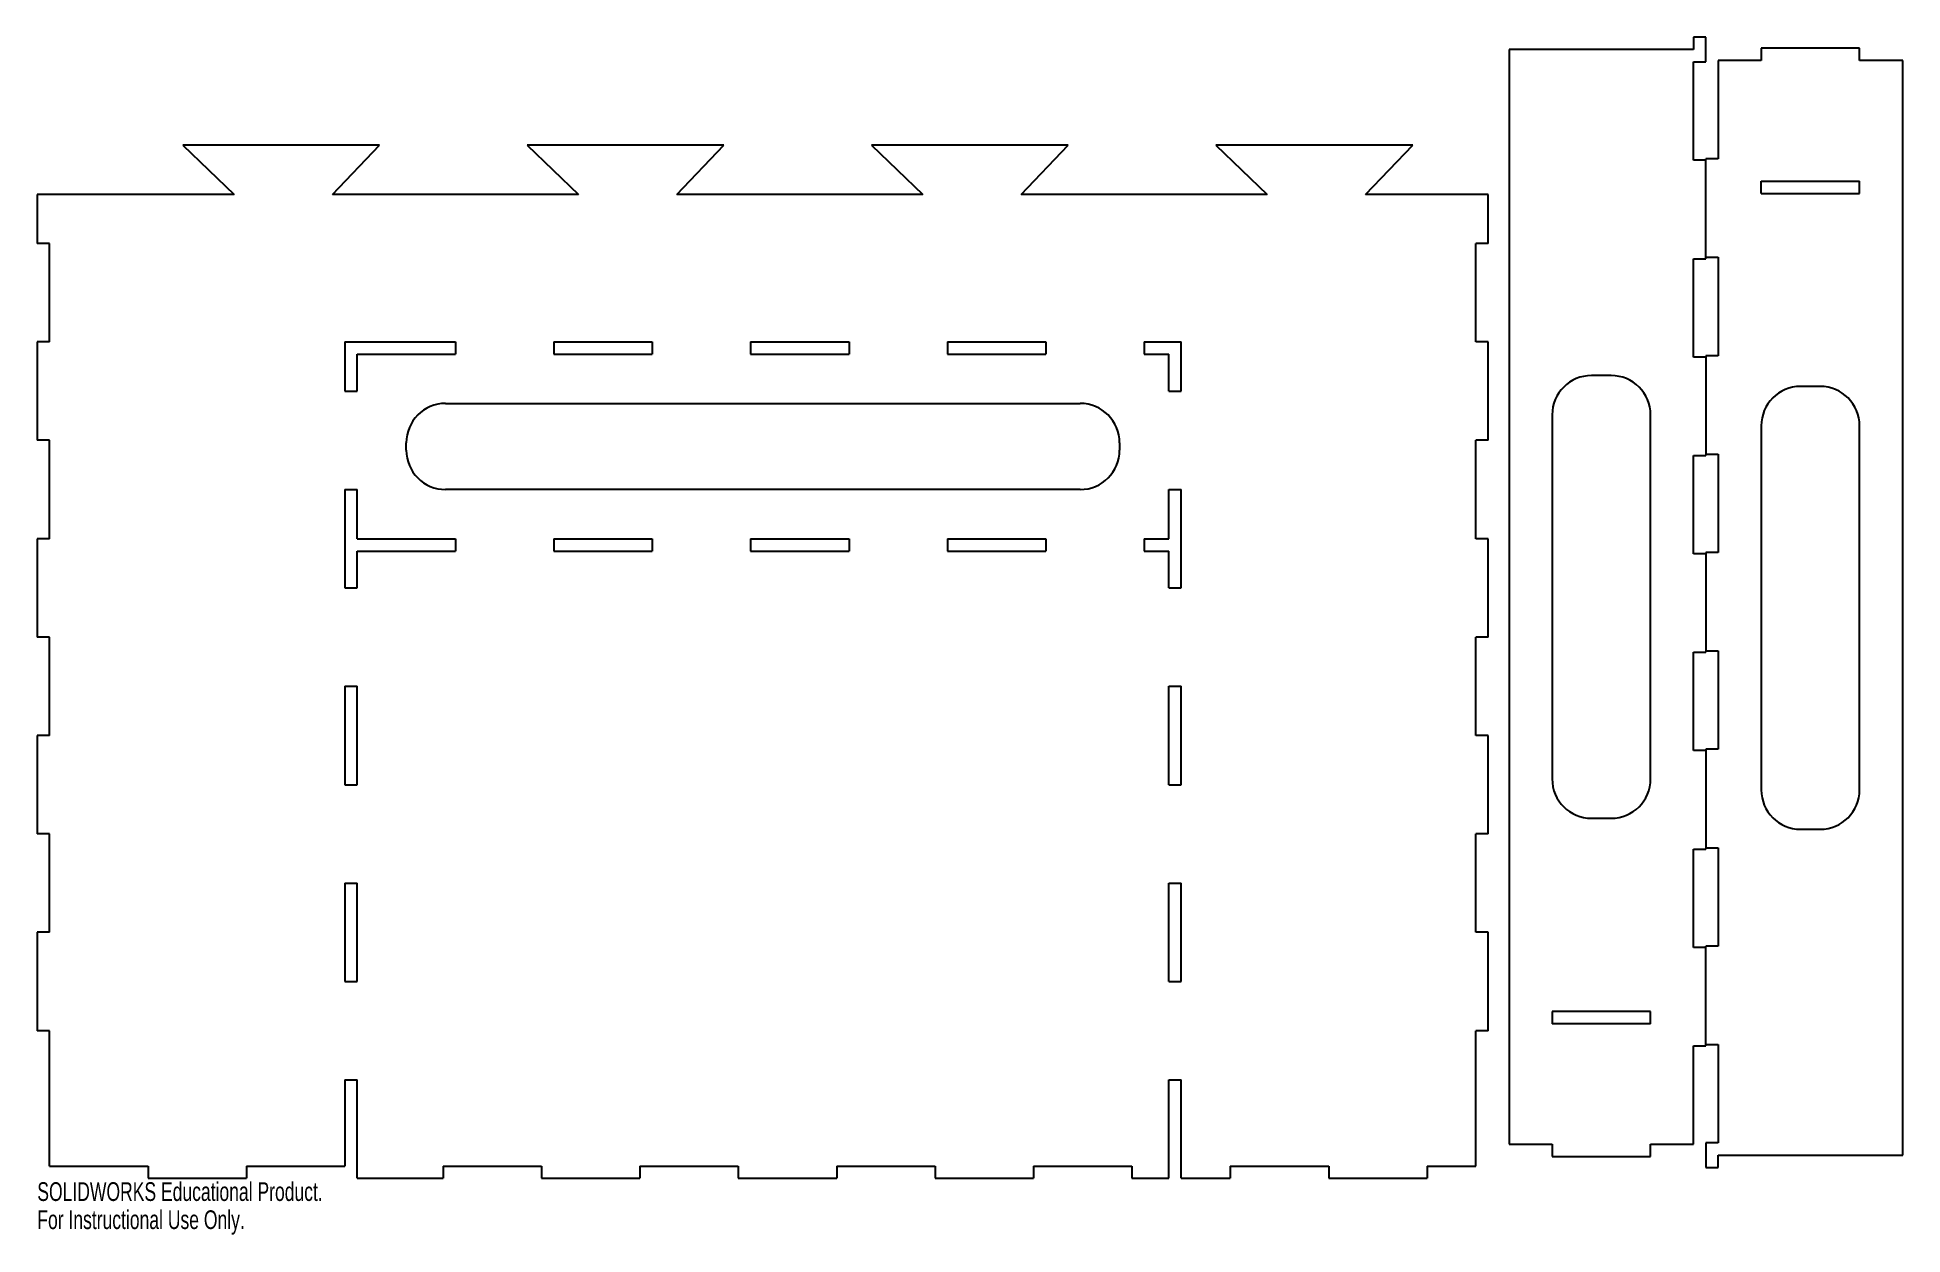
# Model space of a CAD drawing. Header units: millimetres. Extents: x 1219 to 1701, y -15 to 295.
import ezdxf

# ---------------------------------------------------------------- set-up
doc = ezdxf.new("R2010")
doc.units = ezdxf.units.MM
doc.styles.add('SLDTEXTSTYLE0', font='TXT', dxfattribs={"width": 0.7})

msp = doc.modelspace()

# ---------------------------------------------------------------- linework, layer by layer
at = {"color": 7, "linetype": 'Continuous', "lineweight": 25}
for p, q in [((1649.96, 294.54), (1646.78, 294.54)), ((1646.78, 294.54), (1646.78, 291.36)), ((1649.96, 288.19), (1649.96, 294.54)), ((1646.78, 291.36), (1599.16, 291.36)), ((1599.16, 291.36), (1599.16, 8.79)), ((1689.64, 291.72), (1664.24, 291.72)), ((1664.24, 291.72), (1664.24, 288.54)), ((1689.64, 288.54), (1689.64, 291.72)), ((1646.78, 262.79), (1646.78, 288.19)), ((1646.78, 288.19), (1649.96, 288.19)), ((1664.24, 288.54), (1653.13, 288.54)), ((1653.13, 288.54), (1653.13, 263.14)), ((1700.76, 288.54), (1689.64, 288.54)), ((1700.76, 5.97), (1700.76, 288.54)), ((1256.76, 266.69), (1270, 254)), ((1307.56, 266.69), (1256.76, 266.69)), ((1295.4, 254), (1307.56, 266.69)), ((1396.46, 266.69), (1345.66, 266.69)), ((1345.66, 266.69), (1358.9, 254)), ((1384.3, 254), (1396.46, 266.69)), ((1485.36, 266.69), (1434.56, 266.69)), ((1434.56, 266.69), (1447.8, 254)), ((1473.2, 254), (1485.36, 266.69)), ((1574.26, 266.69), (1523.46, 266.69)), ((1523.46, 266.69), (1536.7, 254)), ((1562.1, 254), (1574.26, 266.69)), ((1649.96, 262.79), (1646.78, 262.79)), ((1649.96, 237.39), (1649.96, 263.14)), ((1653.13, 263.14), (1649.96, 263.14)), ((1664.24, 254.25), (1664.24, 257.43)), ((1664.24, 257.43), (1689.64, 257.43)), ((1689.64, 254.25), (1689.64, 257.43)), ((1270, 254), (1219.2, 254)), ((1219.2, 254), (1219.2, 241.3)), ((1358.9, 254), (1295.4, 254)), ((1447.8, 254), (1384.3, 254)), ((1536.7, 254), (1473.2, 254)), ((1593.72, 254), (1562.1, 254)), ((1593.72, 241.3), (1593.72, 254)), ((1664.24, 254.25), (1689.64, 254.25)), ((1222.38, 241.3), (1219.2, 241.3)), ((1222.38, 215.9), (1222.38, 241.3)), ((1590.55, 215.9), (1590.55, 241.3)), ((1593.72, 241.3), (1590.55, 241.3)), ((1646.78, 211.99), (1646.78, 237.39)), ((1646.78, 237.39), (1649.96, 237.39)), ((1649.96, 237.74), (1653.13, 237.74)), ((1653.13, 237.74), (1653.13, 212.34)), ((1222.38, 215.9), (1219.2, 215.9)), ((1219.2, 215.9), (1219.2, 190.5)), ((1298.58, 215.9), (1298.58, 203.2)), ((1298.58, 215.9), (1327.15, 215.9)), ((1301.75, 212.72), (1327.15, 212.72)), ((1301.75, 203.2), (1301.75, 212.72)), ((1327.15, 215.9), (1327.15, 212.72)), ((1352.55, 215.9), (1352.55, 212.72)), ((1352.55, 215.9), (1377.95, 215.9)), ((1352.55, 212.72), (1377.95, 212.72)), ((1377.95, 215.9), (1377.95, 212.72)), ((1403.35, 215.9), (1403.35, 212.72)), ((1403.35, 215.9), (1428.75, 215.9)), ((1403.35, 212.72), (1428.75, 212.72)), ((1428.75, 215.9), (1428.75, 212.72)), ((1454.15, 215.9), (1454.15, 212.72)), ((1454.15, 215.9), (1479.55, 215.9)), ((1454.15, 212.72), (1479.55, 212.72)), ((1479.55, 215.9), (1479.55, 212.72)), ((1504.95, 215.9), (1504.95, 212.72)), ((1504.95, 215.9), (1514.47, 215.9)), ((1504.95, 212.72), (1511.3, 212.72)), ((1511.3, 203.2), (1511.3, 212.72)), ((1514.47, 203.2), (1514.47, 215.9)), ((1593.72, 215.9), (1590.55, 215.9)), ((1593.72, 190.5), (1593.72, 215.9)), ((1649.96, 211.99), (1646.78, 211.99)), ((1649.96, 212.34), (1649.96, 186.59)), ((1653.13, 212.34), (1649.96, 212.34)), ((1625.51, 207.22), (1620.43, 207.22)), ((1298.58, 203.2), (1301.75, 203.2)), ((1511.3, 203.2), (1514.47, 203.2)), ((1679.48, 204.41), (1674.4, 204.41)), ((1324.61, 200.03), (1488.44, 200.03)), ((1610.27, 197.06), (1610.27, 103.08)), ((1635.67, 103.08), (1635.67, 197.06)), ((1664.24, 194.25), (1664.24, 100.27)), ((1689.64, 100.27), (1689.64, 194.25)), ((1222.38, 190.5), (1219.2, 190.5)), ((1222.38, 165.1), (1222.38, 190.5)), ((1314.45, 187.96), (1314.45, 189.87)), ((1498.6, 189.87), (1498.6, 187.96)), ((1590.55, 165.1), (1590.55, 190.5)), ((1593.72, 190.5), (1590.55, 190.5)), ((1646.78, 161.19), (1646.78, 186.59)), ((1646.78, 186.59), (1649.96, 186.59)), ((1649.96, 186.94), (1653.13, 186.94)), ((1653.13, 186.94), (1653.13, 161.54)), ((1298.58, 177.8), (1298.58, 152.4)), ((1298.58, 177.8), (1301.75, 177.8)), ((1301.75, 165.1), (1301.75, 177.8)), ((1488.44, 177.8), (1324.61, 177.8)), ((1511.3, 165.1), (1511.3, 177.8)), ((1511.3, 177.8), (1514.47, 177.8)), ((1514.47, 152.4), (1514.47, 177.8)), ((1222.38, 165.1), (1219.2, 165.1)), ((1219.2, 165.1), (1219.2, 139.7)), ((1301.75, 165.1), (1327.15, 165.1)), ((1327.15, 165.1), (1327.15, 161.93)), ((1352.55, 165.1), (1352.55, 161.93)), ((1352.55, 165.1), (1377.95, 165.1)), ((1377.95, 165.1), (1377.95, 161.93)), ((1403.35, 165.1), (1403.35, 161.93)), ((1403.35, 165.1), (1428.75, 165.1)), ((1428.75, 165.1), (1428.75, 161.93)), ((1454.15, 165.1), (1454.15, 161.93)), ((1454.15, 165.1), (1479.55, 165.1)), ((1479.55, 165.1), (1479.55, 161.93)), ((1504.95, 165.1), (1504.95, 161.93)), ((1504.95, 165.1), (1511.3, 165.1)), ((1593.72, 165.1), (1590.55, 165.1)), ((1593.72, 139.7), (1593.72, 165.1)), ((1301.75, 161.93), (1327.15, 161.93)), ((1301.75, 152.4), (1301.75, 161.93)), ((1352.55, 161.93), (1377.95, 161.93)), ((1403.35, 161.93), (1428.75, 161.93)), ((1454.15, 161.93), (1479.55, 161.93)), ((1504.95, 161.93), (1511.3, 161.93)), ((1511.3, 152.4), (1511.3, 161.93)), ((1649.96, 161.19), (1646.78, 161.19)), ((1649.96, 161.54), (1649.96, 135.79)), ((1653.13, 161.54), (1649.96, 161.54)), ((1298.58, 152.4), (1301.75, 152.4)), ((1511.3, 152.4), (1514.47, 152.4)), ((1222.38, 139.7), (1219.2, 139.7)), ((1222.38, 114.3), (1222.38, 139.7)), ((1590.55, 114.3), (1590.55, 139.7)), ((1593.72, 139.7), (1590.55, 139.7)), ((1646.78, 110.39), (1646.78, 135.79)), ((1646.78, 135.79), (1649.96, 135.79)), ((1649.96, 136.14), (1653.13, 136.14)), ((1653.13, 136.14), (1653.13, 110.74)), ((1298.58, 127), (1298.58, 101.6)), ((1298.58, 127), (1301.75, 127)), ((1301.75, 101.6), (1301.75, 127)), ((1511.3, 101.6), (1511.3, 127)), ((1511.3, 127), (1514.47, 127)), ((1514.47, 101.6), (1514.47, 127)), ((1222.38, 114.3), (1219.2, 114.3)), ((1219.2, 114.3), (1219.2, 88.9)), ((1593.72, 114.3), (1590.55, 114.3)), ((1593.72, 88.9), (1593.72, 114.3)), ((1649.96, 110.39), (1646.78, 110.39)), ((1649.96, 110.74), (1649.96, 84.99)), ((1653.13, 110.74), (1649.96, 110.74)), ((1298.58, 101.6), (1301.75, 101.6)), ((1511.3, 101.6), (1514.47, 101.6)), ((1620.43, 92.92), (1625.51, 92.92)), ((1222.38, 88.9), (1219.2, 88.9)), ((1222.38, 63.5), (1222.38, 88.9)), ((1590.55, 63.5), (1590.55, 88.9)), ((1593.72, 88.9), (1590.55, 88.9)), ((1674.4, 90.11), (1679.48, 90.11)), ((1646.78, 59.59), (1646.78, 84.99)), ((1646.78, 84.99), (1649.96, 84.99)), ((1649.96, 85.34), (1653.13, 85.34)), ((1653.13, 85.34), (1653.13, 59.94)), ((1298.58, 76.2), (1298.58, 50.8)), ((1298.58, 76.2), (1301.75, 76.2)), ((1301.75, 50.8), (1301.75, 76.2)), ((1511.3, 50.8), (1511.3, 76.2)), ((1511.3, 76.2), (1514.47, 76.2)), ((1514.47, 50.8), (1514.47, 76.2)), ((1222.38, 63.5), (1219.2, 63.5)), ((1219.2, 63.5), (1219.2, 38.1)), ((1593.72, 63.5), (1590.55, 63.5)), ((1593.72, 38.1), (1593.72, 63.5)), ((1649.96, 59.59), (1646.78, 59.59)), ((1649.96, 34.19), (1649.96, 59.94)), ((1653.13, 59.94), (1649.96, 59.94)), ((1298.58, 50.8), (1301.75, 50.8)), ((1511.3, 50.8), (1514.47, 50.8)), ((1610.27, 43.08), (1610.27, 39.9)), ((1635.67, 43.08), (1610.27, 43.08)), ((1635.67, 39.9), (1610.27, 39.9)), ((1635.67, 39.9), (1635.67, 43.08)), ((1222.38, 38.1), (1219.2, 38.1)), ((1222.38, 3.17), (1222.38, 38.1)), ((1590.55, 3.17), (1590.55, 38.1)), ((1593.72, 38.1), (1590.55, 38.1)), ((1646.78, 8.79), (1646.78, 34.19)), ((1646.78, 34.19), (1649.96, 34.19)), ((1649.96, 34.54), (1653.13, 34.54)), ((1653.13, 34.54), (1653.13, 9.14)), ((1298.58, 25.4), (1298.58, 3.17)), ((1298.58, 25.4), (1301.75, 25.4)), ((1301.75, 0), (1301.75, 25.4)), ((1511.3, 0), (1511.3, 25.4)), ((1511.3, 25.4), (1514.47, 25.4)), ((1514.47, 0), (1514.47, 25.4)), ((1599.16, 8.79), (1610.27, 8.79)), ((1610.27, 8.79), (1610.27, 5.61)), ((1610.27, 5.61), (1635.67, 5.61)), ((1635.67, 5.61), (1635.67, 8.79)), ((1635.67, 8.79), (1646.78, 8.79)), ((1653.13, 9.14), (1649.96, 9.14)), ((1649.96, 9.14), (1649.96, 2.79)), ((1653.13, 2.79), (1653.13, 5.97)), ((1653.13, 5.97), (1700.76, 5.97)), ((1222.38, 3.17), (1247.78, 3.17)), ((1247.78, 3.17), (1247.78, 0)), ((1247.78, 0), (1273.17, 0)), ((1273.17, 3.17), (1273.17, 0)), ((1273.17, 3.17), (1298.58, 3.17)), ((1301.75, 0), (1323.97, 0)), ((1323.97, 3.17), (1323.97, 0)), ((1323.97, 3.17), (1349.38, 3.17)), ((1349.38, 3.17), (1349.38, 0)), ((1349.38, 0), (1374.78, 0)), ((1374.78, 3.17), (1374.78, 0)), ((1374.78, 3.17), (1400.17, 3.17)), ((1400.17, 3.17), (1400.17, 0)), ((1400.17, 0), (1425.58, 0)), ((1425.58, 3.17), (1425.58, 0)), ((1425.58, 3.17), (1450.97, 3.17)), ((1450.97, 3.17), (1450.97, 0)), ((1450.97, 0), (1476.38, 0)), ((1476.38, 3.17), (1476.38, 0)), ((1476.38, 3.17), (1501.78, 3.17)), ((1501.78, 3.17), (1501.78, 0)), ((1501.78, 0), (1511.3, 0)), ((1514.47, 0), (1527.17, 0)), ((1527.17, 3.17), (1527.17, 0)), ((1527.17, 3.17), (1552.58, 3.17)), ((1552.58, 3.17), (1552.58, 0)), ((1552.58, 0), (1577.97, 0)), ((1577.97, 3.17), (1577.97, 0)), ((1577.97, 3.17), (1590.55, 3.17)), ((1649.96, 2.79), (1653.13, 2.79))]:
    msp.add_line(p, q, dxfattribs=at)
for centre, start, end in [((1620.43, 197.06), 90, 180), ((1625.51, 197.06), 0, 90), ((1674.4, 194.25), 90, 180), ((1679.48, 194.25), 0, 90), ((1324.61, 189.87), 90, 180), ((1488.44, 189.87), 0, 90), ((1324.61, 187.96), 180, 270), ((1488.44, 187.96), 270, 0), ((1620.43, 103.08), 180, 270), ((1625.51, 103.08), 270, 0), ((1674.4, 100.27), 180, 270), ((1679.48, 100.27), 270, 0)]:
    msp.add_arc(centre, 10.16, start, end, dxfattribs=at)

# ---------------------------------------------------------------- texts
at = {"color": 7, "linetype": 'Continuous', "char_height": 4.8336, "attachment_point": 1, "style": 'SLDTEXTSTYLE0'}
for s, insert in [('SOLIDWORKS Educational Product.', (1219.2, -1.02)), ('For Instructional Use Only.', (1219.2, -8.27))]:
    msp.add_mtext(s, dxfattribs=dict(at, insert=insert))

doc.saveas('drawing.dxf')
